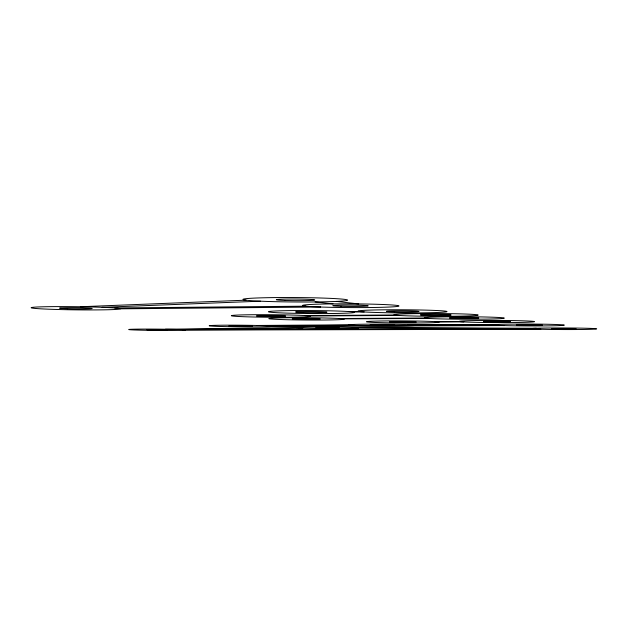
<?xml version="1.0" encoding="UTF-8"?>
<svg xmlns="http://www.w3.org/2000/svg" width="628" height="628" viewBox="0 0 628 628"><rect width="100%" height="100%" fill="white"/><g stroke="black" fill="none" stroke-linecap="round" stroke-linejoin="round"><path stroke-width="0.94" d="M531.508 328.648L531.571 328.601A32.554 0.793 0.2 0 1 535.904 328.271L537.042 328.224A32.554 0.793 0.2 0 1 583.459 328.185A32.554 0.793 0.2 0 1 589.268 329.347A32.554 0.793 0.2 0 1 542.309 329.284L540.794 329.245A32.554 0.793 0.2 0 1 532.575 328.86L532.104 328.813A32.554 0.793 0.2 0 1 531.5 328.656L358.321 327.949M272.238 326.379L272.395 326.332A31.706 0.809 0.5 0 0 269.805 325.948L267.889 325.838A31.706 0.809 0.5 0 0 257.676 325.485L255.855 325.445A31.706 0.809 0.5 0 0 211.181 325.5A31.706 0.809 0.5 0 0 233.121 326.756A31.706 0.809 0.5 0 0 272.23 326.387L504.41 325.587M185.378 330.077L185.205 330.116A28.26 0.644 0.5 0 1 152.518 330.367A28.26 0.644 0.5 0 1 129.509 329.378A28.26 0.644 0.5 0 1 164.01 329.213L165.816 329.237A28.26 0.644 0.5 0 1 185.378 330.077L540.794 329.245M336.38 301.416L334.182 301.511A52.422 2.214 0.4 0 1 261.9 301.244L259.411 301.134A52.422 2.214 0.4 0 1 246.537 300.231L245.454 300.09A52.422 2.214 0.4 0 1 305.679 297.664A52.422 2.214 0.4 0 1 336.38 301.416L358.659 303.921M80.345 306.754L246.027 300.168M102.129 307.312L260.581 301.189M165.415 329.229L296.675 327.683M178.258 329.543L302.79 328.106M114.681 307.963L305.914 306.181M120.238 308.827L320.468 307.014M348.383 311.527L359.153 311.449A44.455 1.562 0.3 0 1 412.306 309.863A44.455 1.562 0.3 0 1 439.294 312.406A44.455 1.562 0.3 0 1 365.339 312.022L363.879 311.935A44.455 1.562 0.3 0 1 359.695 311.535L359.09 311.441M353.501 312.03L364.209 311.951M304.792 315.57L394.455 314.981M309.839 316.002L398.945 315.429M256.789 325.461L349.019 324.825M268.368 325.861L352.41 325.288M338.939 318.506L424.795 318.019M343.492 318.891L428.83 318.427M434.984 321.63L459.72 321.52M438.674 321.983L463.268 321.874M269.805 325.948L495.492 325.147M182.442 329.724L532.497 328.852M407.478 324.613L496.489 324.574M415.422 325.076L494.652 325.045M352.355 327.518L536.343 328.256M315.06 301.942L333.06 303.889M338.916 327.871L316.088 327.761L338.916 327.871M252.338 326.136L229.11 325.963L252.338 326.136M575.86 328.805L552.004 328.727L575.86 328.805M370.182 324.998L394.8 325.155L370.245 324.982M167.543 329.873L146.834 329.692L167.535 329.888M516.357 324.959L542.082 325.076L516.357 324.959M389.493 321.858L416.003 322.038L389.493 321.858M349.097 324.786L348.956 324.849A33.606 0.895 0.3 0 0 351.908 325.265L352.865 325.32A33.606 0.895 0.3 0 0 359.397 325.587L361.014 325.634A33.606 0.895 0.3 0 0 387.186 325.987L389.313 325.987A33.606 0.895 0.3 0 0 397.453 325.963L399.361 325.94A33.606 0.895 0.3 0 0 415.461 325.445L415.838 325.382A33.606 0.895 0.3 0 0 415.555 325.092L415.069 325.029A33.606 0.895 0.3 0 0 407.847 324.629L406.324 324.574A33.606 0.895 0.3 0 0 371.219 324.158A33.606 0.895 0.3 0 0 349.097 324.786M496.599 324.558L495.83 324.621A35.129 0.942 0.2 0 0 494.613 325.037L495.586 325.163A35.129 0.942 0.2 0 0 503.232 325.555L504.802 325.602A35.129 0.942 0.2 0 0 557.523 325.665A35.129 0.942 0.2 0 0 546.329 324.244A35.129 0.942 0.2 0 0 496.599 324.558M81.538 306.778L78.563 306.731A44.439 1.578 0.7 0 0 32.876 308.183A44.439 1.578 0.7 0 0 100.268 309.879A44.439 1.578 0.7 0 0 103.259 307.351L100.865 307.265A44.439 1.578 0.7 0 0 81.538 306.778M320.633 307.021L318.278 306.927A48.317 1.868 0.3 0 1 334.834 303.874A48.317 1.868 0.3 0 1 398.301 306.276A48.317 1.868 0.3 0 1 320.633 307.021M352.669 327.533L351.421 327.486A31 0.769 0.4 0 0 316.057 327.015A31 0.769 0.4 0 0 296.534 327.651L296.73 327.698A31 0.769 0.4 0 0 338.853 328.601A31 0.769 0.4 0 0 352.669 327.533M339.646 318.545L338.382 318.474A37.743 1.146 0.4 0 0 275.661 317.996A37.743 1.146 0.4 0 0 298.127 319.927A37.743 1.146 0.4 0 0 343.704 318.93L343.21 318.851A37.743 1.146 0.4 0 0 339.646 318.545M305.561 315.617L304.18 315.531A39.69 1.272 0.4 0 0 238.216 315.036A39.69 1.272 0.4 0 0 263.124 317.171A39.69 1.272 0.4 0 0 310.091 316.041L309.518 315.955A39.69 1.272 0.4 0 0 305.561 315.617M463.833 321.905L462.765 321.842A37.515 1.083 0.2 0 1 459.932 321.567L459.602 321.497A37.515 1.083 0.2 0 1 507.73 320.508A37.515 1.083 0.2 0 1 525.958 322.297A37.515 1.083 0.2 0 1 463.833 321.905M435.596 321.669L434.505 321.599A36.22 1.036 0.3 0 0 374.508 321.144A36.22 1.036 0.3 0 0 392.736 322.886A36.22 1.036 0.3 0 0 438.823 322.015L438.485 321.944A36.22 1.036 0.3 0 0 435.596 321.669M399.502 315.468L398.223 315.382A42.021 1.382 0.2 0 1 394.706 315.028L394.251 314.942A42.021 1.382 0.2 0 1 446.61 313.623A42.021 1.382 0.2 0 1 469.265 315.892A42.021 1.382 0.2 0 1 399.502 315.468M429.348 318.459L428.178 318.38A39.925 1.24 0.2 0 1 425.015 318.066L424.63 317.988A39.925 1.24 0.2 0 1 475.192 316.834A39.925 1.24 0.2 0 1 495.547 318.875A39.925 1.24 0.2 0 1 429.348 318.459M349.184 311.582L347.747 311.488A43.065 1.492 0.4 0 0 276.21 310.954A43.065 1.492 0.4 0 0 301.448 313.435A43.065 1.492 0.4 0 0 353.745 312.077L353.195 311.975A43.065 1.492 0.4 0 0 349.184 311.582M285.191 300.443A19.209 0.809 0.4 0 0 314.73 299.988A19.209 0.809 0.4 0 0 286.698 299.054A19.209 0.809 0.4 0 0 285.191 300.443M67.235 308.709A16.289 0.581 0.7 0 0 92.175 308.529A16.289 0.581 0.7 0 0 68.287 307.712A16.289 0.581 0.7 0 0 67.235 308.709M341.035 306.291A17.71 0.683 0.3 0 0 368.244 305.883A17.71 0.683 0.3 0 0 342.386 305.114A17.71 0.683 0.3 0 0 341.035 306.291M394.415 311.841A16.297 0.573 0.3 0 0 418.994 311.464A16.297 0.573 0.3 0 0 394.69 310.852A16.297 0.573 0.3 0 0 394.415 311.841M303.034 312.493A15.786 0.549 0.4 0 0 326.96 312.187A15.786 0.549 0.4 0 0 303.536 311.551A15.786 0.549 0.4 0 0 303.034 312.493M427.652 315.35A15.402 0.51 0.2 0 0 451.14 315.028A15.402 0.51 0.2 0 0 428.445 314.471A15.402 0.51 0.2 0 0 427.652 315.35M263.077 316.347A14.546 0.463 0.4 0 0 285.599 316.151A14.546 0.463 0.4 0 0 264.545 315.554A14.546 0.463 0.4 0 0 263.077 316.347M456.242 318.365A14.632 0.455 0.2 0 0 478.764 318.09A14.632 0.455 0.2 0 0 457.42 317.58A14.632 0.455 0.2 0 0 456.242 318.365M299.36 319.205A13.84 0.416 0.4 0 0 320.28 318.993A13.84 0.416 0.4 0 0 299.697 318.474A13.84 0.416 0.4 0 0 299.36 319.205M489.149 321.834A13.753 0.4 0.2 0 0 510.517 321.607A13.753 0.4 0.2 0 0 490.711 321.159A13.753 0.4 0.2 0 0 489.149 321.834"/></g></svg>
